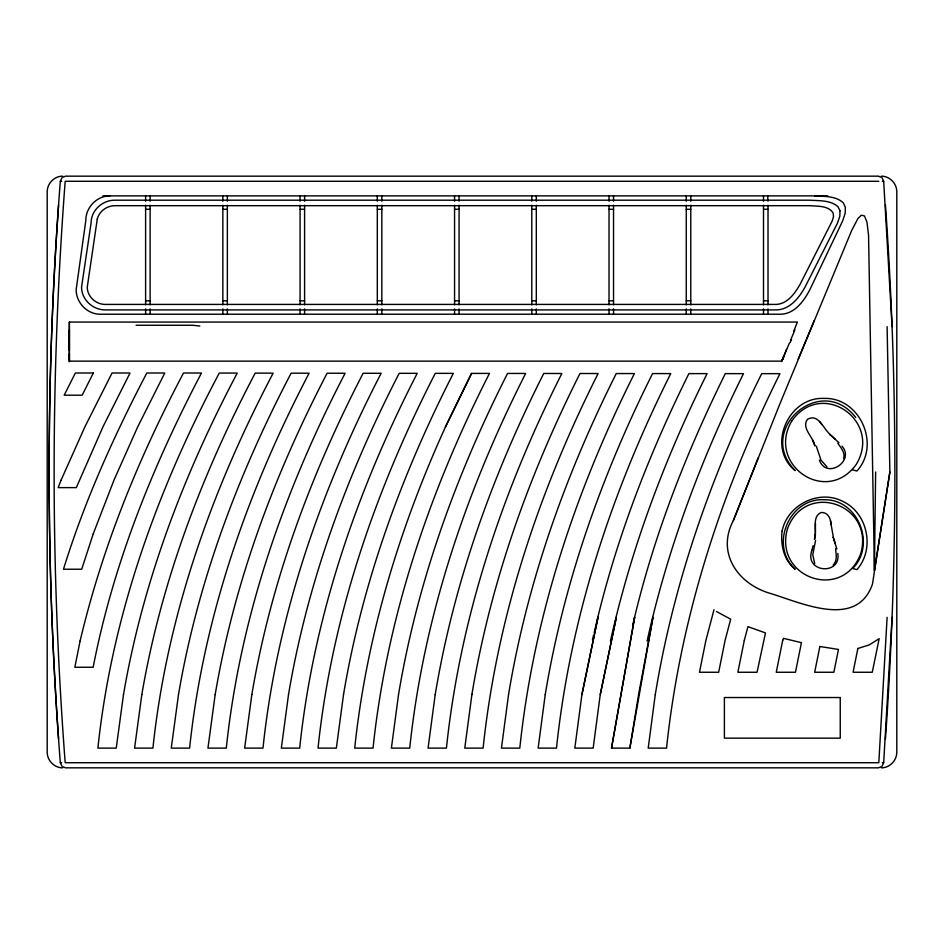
<?xml version="1.0" encoding="UTF-8"?>
<svg xmlns="http://www.w3.org/2000/svg" width="944" height="944" viewBox="0 0 944 944"><rect width="100%" height="100%" fill="white"/><g stroke="black" fill="none" stroke-linecap="round" stroke-linejoin="round"><path stroke-width="1.42" d="M69.372 322.069L69.372 361.587L69.372 322.069L797.385 322.069L793.585 331.604M887.112 326.648L889.873 472L874.415 570.613L875.643 472M815.309 532.935L814.471 539.39C817.646 531.024 811.108 517.123 821.02 512.545C827.593 511.801 831.157 518.775 830.932 524.463M815.333 532.015L815.486 523.507M835.593 548.712C836.065 554.152 837.623 560.653 833.174 565.043M887.112 617.352L878.817 762.717L65.183 762.717A3373.868 2971.004 -90 0 1 65.183 181.283L878.817 181.283M881.979 766.339L883.678 762.717L892.068 617.352M471.941 694.288L464.767 748.12L483.116 748.12C496.827 617.258 539.059 490.691 598.118 373.529L579.982 373.505C529.006 474.69 490.396 582.59 471.882 694.583M581.917 694.583L598 617.352L581.917 694.583L574.825 748.12L593.174 748.12L600.254 694.583L616.326 617.352L600.254 694.583M811.97 550.187C803.639 572.607 841.281 575.958 837.8 553.467M843.665 458.607C845.387 452.613 840.868 447.716 837.776 443.232M889.873 472L872.48 584.088C856.633 629.766 800.5 602.319 769.183 593.08C737.323 583.321 716.39 552.57 733.346 520.581L779.614 404.551L851.842 230.112L857.99 218.453L861.329 215.232L864.421 215.905L866.958 222.064L868.563 235.327L874.415 570.613M629.86 748.12L638.569 694.595L652.965 617.352L629.86 748.12L611.511 748.12L634.639 617.352L611.511 748.12M815.581 540.322L812.772 554.824L814.696 563.639M632.952 624.173C653.118 537.207 685.804 453.557 725.287 373.635L743.494 373.647C701.227 458.701 667.715 548.263 647.1 641.07M592.466 639.654L593.516 635.43M594.213 632.61C614.638 542.682 647.938 456.094 688.908 373.612L707.091 373.623C664.741 458.666 631.123 548.24 610.438 641.07M812.064 549.703L813.103 545.632M713.994 609.73L705.9 640.374L699.469 672.258L718.667 672.258L725.098 640.374L730.691 619.205L716.508 611.523M758.126 457.982L733.346 520.581M790.199 342.578L791.52 339.215M782.187 360.23L786.529 349.327M814.165 320.653L798.176 359.157M781.644 361.587L789.373 343.12M790.47 340.477L794.883 329.916M445.462 426.9C399.218 528.569 366.449 636.834 354.708 748.12L373.045 748.12C386.792 617.046 429.791 490.467 489.464 373.411L471.386 373.399L445.462 426.9L471.693 373.399M62.021 766.339L60.322 762.717A3346.055 2957.068 -90 0 1 60.322 181.283L62.021 177.661M829.764 434.924L830.39 434.618C823.439 429.319 818.554 412.87 807.45 419.36C801.102 428.246 813.551 437.096 814.908 445.946L812.489 439.916M63.213 177.153L65.573 176.162L878.427 176.162L880.787 177.153M880.787 766.847L878.427 767.838L65.573 767.838L63.213 766.847M62.646 176.162C54.256 176.08 47.082 183.62 47.2 191.939L47.2 752.061C47.082 760.38 54.256 767.92 62.646 767.838M109.964 195.88C96.854 195.75 85.644 207.538 85.821 220.53L76.169 289.56C75.992 302.552 87.202 314.34 100.312 314.222L780.959 314.222C795.013 313.703 803.969 300.853 809.917 289.56L842.685 220.861L845.199 213.155L845.34 207.267L843.299 202.818C835.676 195.774 824.395 196.541 814.743 195.88M881.354 767.838C889.744 767.92 896.918 760.38 896.8 752.061L896.8 191.939C896.918 183.62 889.744 176.08 881.354 176.162M60.322 181.283L61.738 181.283M882.262 181.283L883.678 181.283L892.068 326.648M102.931 195.88L827.841 195.88M767.649 195.88L768.015 201.249M145.612 209.297L150.12 209.297M222.843 209.297L227.362 209.297M300.086 209.297L304.593 209.297M377.317 209.297L381.836 209.297M454.56 209.297L459.067 209.297M531.791 209.297L536.31 209.297M609.033 209.297L613.541 209.297M686.264 209.297L690.772 209.297M763.507 209.297L768.015 209.297M145.612 300.806L150.12 300.806M222.843 300.806L227.362 300.806M300.086 300.806L304.593 300.806M377.317 300.806L381.836 300.806M454.56 300.806L459.067 300.806M531.791 300.806L536.31 300.806M609.033 300.806L613.541 300.806M686.264 300.806L690.772 300.806M763.507 300.806L768.015 300.806M69.372 361.139L781.868 361.139M60.322 762.717L61.738 762.717M882.262 762.717L883.678 762.717M136.078 325.255L192.906 325.267L199.833 326.046M832.714 537.431L833.422 537.49L830.401 520.663M852.585 469.888L856.904 471.021C880.929 444.943 859.972 397.212 824.136 398.415C787.874 396.574 766.198 447.397 795.143 470.584C755.33 430.228 820.796 372.219 855.724 417.449M826.979 466.832L820.997 460.176L816.324 446.182M838.968 442.783L830.885 435.219L835.062 439.125M819.545 421.579L821.858 424.611M842.013 446.217C855.217 460.979 826.448 479.93 819.392 460.094M881.979 177.661L883.678 181.283M836.844 548.936L833.552 538.257L835.251 543.779M768.015 205.273L768.015 304.829M768.015 308.853L768.015 314.222M763.507 195.88L763.507 201.249M763.507 205.273L763.507 304.829M763.507 308.853L763.507 314.222M690.772 195.88L690.772 201.249M690.772 205.273L690.772 304.829M690.772 308.853L690.772 314.222M686.264 195.88L686.264 201.249M686.264 205.273L686.264 304.829M686.264 308.853L686.264 314.222M613.541 195.88L613.541 201.249M613.541 205.273L613.541 304.829M613.541 308.853L613.541 314.222M609.033 195.88L609.033 201.249M609.033 205.273L609.033 304.829M609.033 308.853L609.033 314.222M536.31 195.88L536.31 201.249M536.31 205.273L536.31 304.829M536.31 308.853L536.31 314.222M531.791 195.88L531.791 201.249M531.791 205.273L531.791 304.829M531.791 308.853L531.791 314.222M459.067 195.88L459.067 201.249M459.067 205.273L459.067 304.829M459.067 308.853L459.067 314.222M454.56 195.88L454.56 201.249M454.56 205.273L454.56 304.829M454.56 308.853L454.56 314.222M381.836 195.88L381.836 201.249M381.836 205.273L381.836 304.829M381.836 308.853L381.836 314.222M377.317 195.88L377.317 201.249M377.317 205.273L377.317 304.829M377.317 308.853L377.317 314.222M304.593 195.88L304.593 201.249M304.593 205.273L304.593 304.829M304.593 308.853L304.593 314.222M300.086 195.88L300.086 201.249M300.086 205.273L300.086 304.829M300.086 308.853L300.086 314.222M227.362 195.88L227.362 201.249M227.362 205.273L227.362 304.829M227.362 308.853L227.362 314.222M222.843 195.88L222.843 201.249M222.843 205.273L222.843 304.829M222.843 308.853L222.843 314.222M150.12 195.88L150.12 201.249M150.12 205.273L150.12 304.829M150.12 308.853L150.12 314.222M145.612 195.88L145.612 201.249M145.612 205.273L145.612 304.829M145.612 308.853L145.612 314.222M69.372 329.916L69.372 350.484M69.372 353.788L69.372 360.148M58.575 739.246A3775.858 3767.433 -90 0 1 58.575 204.754M885.425 204.754A3775.87 3767.445 90 0 1 885.425 739.246M839.971 210.76L839.83 216.211L837.458 223.173L805.055 287.047C799.072 297.832 789.927 309.549 776.487 309.903L105.362 309.903C92.996 310.092 81.467 299.626 81.562 287.047L91.084 223.055C90.99 210.465 102.507 200.01 114.885 200.199L809.81 200.199C819.298 200.848 830.272 200.01 837.965 206.63L839.971 210.76M782.116 531.024C780.358 544.771 783.862 560.299 795.143 569.208C769.112 545.644 789.243 497.476 824.537 499.742C858.379 499.258 876.174 545.266 852.585 568.5L856.904 569.633C875.112 549.113 867.902 513.383 843.11 501.524C819.156 488.874 787.438 504.733 782.116 531.024M97.267 219.114L87.273 287.047C87.202 296.617 95.981 304.558 105.386 304.416L776.464 304.416C787.709 303.685 794.848 293.372 800.005 284.474L832.219 220.99L833.528 216.565L833.127 213.014C828.313 205.355 817.634 206.382 809.763 205.686L114.908 205.686C106.884 205.662 99.226 211.255 97.267 219.114M787.508 528.605C773.384 577.61 842.496 602.107 860.751 553.644C874.887 504.651 805.763 480.154 787.508 528.605M655.278 694.595L648.209 748.12L666.547 748.12C680.235 617.506 721.511 490.939 779.933 373.671L761.714 373.659C711.339 474.903 673.556 582.814 655.278 694.595M343.522 694.583L336.359 748.12L318.022 748.12C331.781 616.916 375.216 490.325 435.267 373.352L453.321 373.376C401.66 474.466 362.26 582.377 343.522 694.583M398.533 694.583L391.394 748.12L409.731 748.12C423.467 617.116 466.194 490.55 525.643 373.458L507.553 373.435C456.212 474.572 417.165 582.472 398.533 694.583M435.208 694.583L428.08 748.12L446.429 748.12C460.153 617.187 502.621 490.62 561.857 373.494L543.744 373.47C492.591 474.631 453.781 582.542 435.208 694.583M508.556 694.583L501.453 748.12L519.802 748.12C533.513 617.317 575.521 490.75 634.403 373.564L616.255 373.541C565.432 474.749 527.012 582.649 508.556 694.583M545.243 694.583L538.139 748.12L556.488 748.12C570.188 617.376 611.995 490.809 670.736 373.588L652.564 373.576C601.883 474.797 563.639 582.696 545.243 694.583M123.499 694.572L116.242 748.12L97.893 748.12C111.734 616.29 157.306 489.629 219.279 373.069L237.227 373.092C183.927 473.923 142.733 581.87 123.499 694.572M141.824 694.583L134.579 748.12L152.928 748.12C166.746 616.467 211.727 489.83 273.158 373.151L255.187 373.116C202.04 473.982 161.023 581.917 141.824 694.583M178.499 694.583L171.265 748.12L189.614 748.12C203.408 616.574 248.024 489.96 309.113 373.199L291.13 373.175C238.289 474.077 197.591 582.011 178.499 694.583M215.173 694.583L207.951 748.12L226.3 748.12C240.083 616.68 284.345 490.066 345.115 373.246L327.108 373.222C274.562 474.171 234.183 582.094 215.173 694.583M251.836 694.583L244.649 748.12L262.987 748.12C276.757 616.774 320.677 490.184 381.14 373.293L363.121 373.269C310.847 474.266 270.763 582.188 251.836 694.583M288.51 694.583L281.336 748.12L299.673 748.12C313.443 616.869 357.033 490.278 417.213 373.328L399.17 373.317C347.156 474.348 307.355 582.259 288.51 694.583M80.11 640.941L74.836 667.266L93.161 667.266C113.127 564.146 152.81 465.781 201.461 373.022L183.514 372.998C138.603 457.805 102.2 547.414 80.11 640.941M744.309 640.374L737.866 672.258L757.064 672.258L765.478 632.917L747.931 626.651L744.309 640.374M782.706 640.374L776.263 672.258L795.462 672.258L801.432 642.687L783.614 638.356L782.706 640.374M819.864 646.498L814.672 672.258L833.871 672.258L838.473 649.448L819.864 646.498M857.86 648.493L853.069 672.258L872.268 672.258L879.159 638.651L869.247 644.894L857.86 648.493M93.255 533.785L81.715 569.232L63.472 569.232C84.488 501.181 113.846 436.022 146.816 372.998L164.763 373.022L137.824 426.605L113.953 480.189L93.255 533.785M61.065 480.177L58.174 487.623L76.322 487.623L103.061 426.605L130.012 373.022L112.065 372.998L85.019 426.582L61.065 480.177M783.603 356.549L782.139 360.325L783.685 356.572M791.933 420.741C765.926 464.129 826.153 506.362 856.338 464.283C882.345 420.894 822.106 378.662 791.933 420.741M93.326 373.022L82.163 395.206L64.168 395.206L75.378 372.998L93.326 373.022M840.243 697.533L724.39 697.533L724.39 738.161L840.243 738.161L840.243 697.533"/></g></svg>
